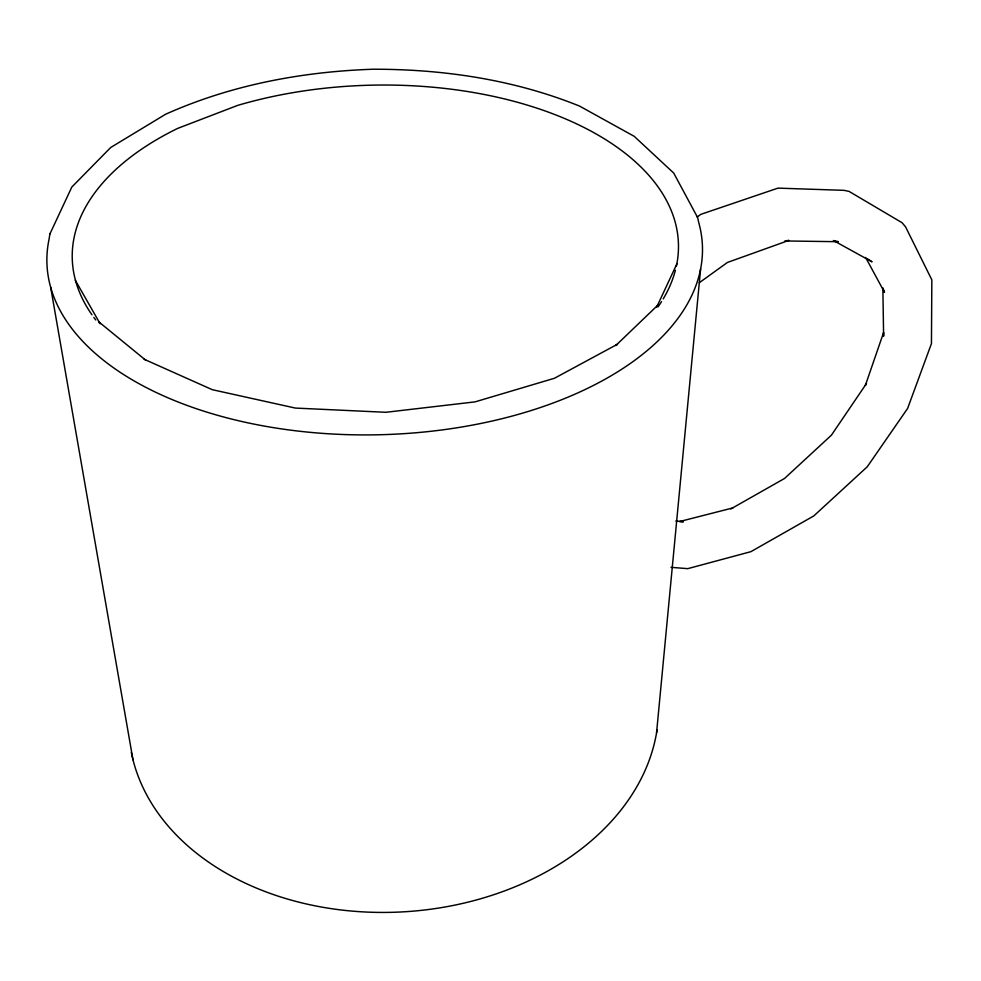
<?xml version="1.0" encoding="UTF-8"?>
<svg xmlns="http://www.w3.org/2000/svg" width="981" height="981" viewBox="0 0 981 981"><rect width="100%" height="100%" fill="white"/><g stroke="black" fill="none" stroke-linecap="round" stroke-linejoin="round"><path stroke-width="1.47" d="M656.559 732.795L700.606 269.027M656.718 307.053L677.013 263.582M658.079 304.919L615.798 345.52L617.552 344.184L554.473 378.249L475.025 401.879L385.864 412.29L295.367 408.071L212.252 389.678L144.109 359.242M697.148 217.009L700.875 214.336L777.97 188.131L844.052 190.339L849.043 191.393L902.091 222.736L905.561 226.844L931.84 279.879L931.447 343.595L907.609 408.464L867.253 466.784L813.838 515.896L750.906 551.665L687.767 568.649L670.992 567.337M699.294 282.724L727.436 262.454L788.871 240.394L784.923 240.958L838.326 241.706L834.623 240.799M730.845 508.931L784.518 478.483L831.459 435.123L866.493 383.485L865.352 385.459L883.623 332.449L883.611 336.176L882.863 287.838L884.531 292.35L865.61 257.439M732.93 507.913L679.661 521.524L683.389 521.757L675.835 520.997M833.384 240.492L872.06 261.853L867.511 258.91M146.059 360.481L98.529 321.633L100.123 323.742L75.329 280.308M50.681 287.31L132.975 759.772M657.049 729.778A265.361 196.114 -3.8 0 1 398.298 912.097A265.361 196.114 -3.8 0 1 131.307 752.39M675.406 270.216A303.19 166.206 -1.3 0 1 663.205 298.923M661.55 301.608A303.19 166.206 -1.3 0 1 658.006 306.955M95.77 319.978A303.19 166.206 -1.3 0 1 93.833 317.415M91.969 314.815A303.19 166.206 -1.3 0 1 177.757 128.364L237.684 105.384A303.19 166.206 -1.3 0 1 548.637 112.226A303.19 166.206 -1.3 0 1 676.375 266.145M49.872 234.03L49.075 239.168A327.875 179.977 -1.3 0 0 380.616 434.718A327.875 179.977 -1.3 0 0 698.717 222.442L697.614 217.512L673.714 173.061L634.204 136.322L579.563 106.095C514.056 79.608 443.608 69.173 373.209 69.222C301.89 71.662 230.94 84.979 165.593 114.262L110.73 147.481L71.834 187.028L49.872 234.03"/></g></svg>
